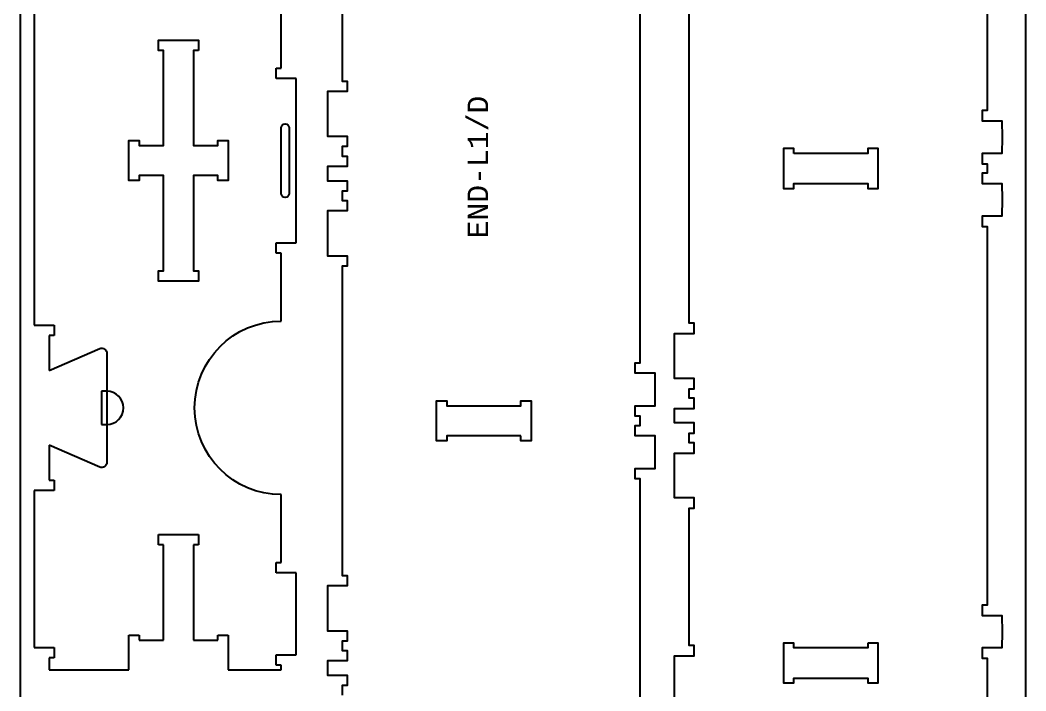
# Model space of a CAD drawing. Header units: millimetres. Extents: x -30 to 12678, y 0 to 23683.
# Drawn here: x 713 to 1933, y 1872 to 2686 of the extents above; entities that cross this region are included whole.
import ezdxf

# ---------------------------------------------------------------- set-up
doc = ezdxf.new("R2010")
doc.units = ezdxf.units.MM
for name, color, linetype, true_color in [('0_SHEET_SPRUCEPLY_2440X122', 1, 'Continuous', 0xff0000), ('1_ANYTOOL_1MMDEEP_LABELS_S', 2, 'Continuous', 0xffff00), ('3_ANYTOOL_CUTTHROUGH_INSID', 4, 'Continuous', 0x00ffff), ('4_ANYTOOL_CUTTHROUGH_OUTSI', 5, 'Continuous', 0x0000ff), ('5_ANYTOOL_HALF_MILL_9MM_IN', 3, 'Continuous', 0x00ff00)]:
    doc.layers.add(name, color=color, linetype=linetype, true_color=true_color)
doc.styles.add('MONOTXT_REGULAR', font='')
doc.styles.get('MONOTXT_REGULAR').set_extended_font_data('Monotxt')

msp = doc.modelspace()

# ---------------------------------------------------------------- linework, layer by layer
at = {"layer": '0_SHEET_SPRUCEPLY_2440X122'}
msp.add_lwpolyline([(712.9, 1290.9), (1932.9, 1290.9), (1932.9, 3730.9), (712.9, 3730.9)], close=True, dxfattribs=at)
at = {"layer": '3_ANYTOOL_CUTTHROUGH_INSID'}
for p, q in [((1029.6, 2475.4), (1029.6, 2555.4)), ((1039.1, 2555.4), (1039.1, 2475.4))]:
    msp.add_line(p, q, dxfattribs=at)
for points in [[(929.1, 2649.2), (923.1, 2649.2), (923.1, 2533.7), (952.6, 2533.7), (952.6, 2539.7), (965.1, 2539.7), (965.1, 2491.2), (952.6, 2491.2), (952.6, 2497.2), (923.1, 2497.2), (923.1, 2381.7), (929.1, 2381.7), (929.1, 2369.2), (880.6, 2369.2), (880.6, 2381.7), (886.6, 2381.7), (886.6, 2497.2), (857.1, 2497.2), (857.1, 2491.2), (844.6, 2491.2), (844.6, 2539.7), (857.1, 2539.7), (857.1, 2533.7), (886.6, 2533.7), (886.6, 2649.2), (880.6, 2649.2), (880.6, 2661.7), (929.1, 2661.7)], [(1651.5, 2524.1), (1651.5, 2530.1), (1639, 2530.1), (1639, 2481.6), (1651.5, 2481.6), (1651.5, 2487.6), (1741, 2487.6), (1741, 2481.6), (1753.5, 2481.6), (1753.5, 2530.1), (1741, 2530.1), (1741, 2524.1)], [(1320.1, 2181.5), (1230.6, 2181.5), (1230.6, 2175.5), (1218.1, 2175.5), (1218.1, 2224), (1230.6, 2224), (1230.6, 2218), (1320.1, 2218), (1320.1, 2224), (1332.6, 2224), (1332.6, 2175.5), (1320.1, 2175.5)], [(1741, 1930.1), (1741, 1924.1), (1651.5, 1924.1), (1651.5, 1930.1), (1639, 1930.1), (1639, 1881.6), (1651.5, 1881.6), (1651.5, 1887.6), (1741, 1887.6), (1741, 1881.6), (1753.5, 1881.6), (1753.5, 1930.1)]]:
    msp.add_lwpolyline(points, close=True, dxfattribs=at)
at = {"layer": '3_ANYTOOL_CUTTHROUGH_INSID', "extrusion": (0, 0, -1)}
for centre, start, end in [((-1034.4, 2555.4), 0, 180), ((-1034.4, 2475.4), 180, 360)]:
    msp.add_arc(centre, 4.75, start, end, dxfattribs=at)
at = {"layer": '4_ANYTOOL_CUTTHROUGH_OUTSI'}
for p, q in [((730.1, 2715.2), (730.1, 2315.7)), ((1029.6, 2627.7), (1029.6, 2710.2)), ((1023.6, 2615.2), (1023.6, 2627.7)), ((1023.6, 2627.7), (1029.6, 2627.7)), ((1047.6, 2615.2), (1023.6, 2615.2)), ((1047.6, 2415.7), (1047.6, 2615.2)), ((1023.6, 2403.2), (1023.6, 2415.7)), ((1023.6, 2415.7), (1047.6, 2415.7)), ((1029.6, 2403.2), (1023.6, 2403.2)), ((1029.6, 2320.7), (1029.6, 2403.2)), ((730.1, 2315.7), (754.1, 2315.7)), ((754.1, 2315.7), (754.1, 2303.2)), ((754.1, 2303.2), (748.1, 2303.2)), ((748.1, 2303.2), (748.1, 2260.8)), ((748.1, 2260.8), (809.4, 2287.4)), ((818.1, 2281.6), (818.1, 2149.2)), ((809.4, 2143.5), (748.1, 2170.1)), ((748.1, 2170.1), (748.1, 2127.7)), ((748.1, 2127.7), (754.1, 2127.7)), ((754.1, 2127.7), (754.1, 2115.2)), ((754.1, 2115.2), (730.1, 2115.2)), ((730.1, 2115.2), (730.1, 1924.7)), ((1029.6, 2027.7), (1029.6, 2110.2)), ((880.6, 2049.2), (880.6, 2061.7)), ((880.6, 2061.7), (929.1, 2061.7)), ((929.1, 2061.7), (929.1, 2049.2)), ((886.6, 2049.2), (880.6, 2049.2)), ((886.6, 1933.7), (886.6, 2049.2)), ((929.1, 2049.2), (923.1, 2049.2)), ((923.1, 2049.2), (923.1, 1933.7)), ((1023.6, 2015.2), (1023.6, 2027.7)), ((1023.6, 2027.7), (1029.6, 2027.7)), ((1047.6, 2015.2), (1023.6, 2015.2)), ((1047.6, 1915.7), (1047.6, 2015.2)), ((844.6, 1897.7), (844.6, 1939.7)), ((844.6, 1939.7), (857.1, 1939.7)), ((857.1, 1939.7), (857.1, 1933.7)), ((857.1, 1933.7), (886.6, 1933.7)), ((923.1, 1933.7), (952.6, 1933.7)), ((952.6, 1933.7), (952.6, 1939.7)), ((952.6, 1939.7), (965.1, 1939.7)), ((965.1, 1939.7), (965.1, 1897.7)), ((730.1, 1924.7), (747.9, 1924.7)), ((747.9, 1924.7), (754.1, 1924.7)), ((754.1, 1924.7), (754.1, 1912.2)), ((1023.6, 1903.2), (1023.6, 1915.7)), ((1023.6, 1915.7), (1047.6, 1915.7)), ((754.1, 1912.2), (748.1, 1912.2)), ((748.1, 1912.2), (748.1, 1897.7)), ((748.1, 1897.7), (844.6, 1897.7)), ((965.1, 1897.7), (1029.6, 1897.7)), ((1029.6, 1903.2), (1023.6, 1903.2)), ((1029.6, 1897.7), (1029.6, 1903.2))]:
    msp.add_line(p, q, dxfattribs=at)
for points in [[(1886, 3035.6), (1886, 2576.1), (1880, 2576.1), (1880, 2563.6), (1903.9, 2563.6), (1904, 2543.3), (1903.9, 2524.1), (1886.2, 2524.1), (1879.9, 2524.1), (1879.9, 2511.6), (1886, 2511.6), (1886, 2500.1), (1879.9, 2500.1), (1879.9, 2487.6), (1886.2, 2487.6), (1903.9, 2487.6), (1904, 2468.5), (1903.9, 2448.1), (1880, 2448.1), (1880, 2435.6), (1886, 2435.6), (1886, 1976.1), (1880, 1976.1), (1880, 1963.6), (1903.9, 1963.6), (1904, 1943.3), (1903.9, 1924.1), (1886.2, 1924.1), (1879.9, 1924.1), (1879.9, 1911.6), (1886, 1911.6), (1886, 1803.1)], [(1103.6, 2987.5), (1103.6, 2612), (1109.6, 2612), (1109.6, 2599.5), (1085.6, 2599.5), (1085.6, 2545), (1109.6, 2545), (1109.6, 2532.5), (1103.6, 2532.5), (1103.6, 2521), (1109.6, 2521), (1109.6, 2508.5), (1085.6, 2508.5), (1085.6, 2491), (1109.6, 2491), (1109.6, 2478.5), (1103.6, 2478.5), (1103.6, 2467), (1109.6, 2467), (1109.6, 2454.5), (1085.6, 2454.5), (1085.6, 2400), (1103.3, 2400), (1109.6, 2400), (1109.6, 2387.5), (1103.6, 2387.5), (1103.6, 2012), (1109.6, 2012), (1109.6, 1999.5), (1085.6, 1999.5), (1085.6, 1945), (1109.6, 1945), (1109.6, 1932.5), (1103.6, 1932.5), (1103.6, 1921), (1109.6, 1921), (1109.6, 1908.5), (1085.6, 1908.5), (1085.6, 1891), (1109.6, 1891), (1109.6, 1878.5), (1103.6, 1878.5), (1103.6, 1867)], [(1465.1, 1670), (1465.1, 2129.5), (1459.1, 2129.5), (1459.1, 2142), (1483, 2142), (1483.1, 2162.4), (1483, 2181.5), (1465.3, 2181.5), (1459, 2181.5), (1459, 2194), (1465.1, 2194), (1465.1, 2205.5), (1459, 2205.5), (1459, 2218), (1465.3, 2218), (1483, 2218), (1483.1, 2237.1), (1483, 2257.5), (1459.1, 2257.5), (1459.1, 2270), (1465.1, 2270), (1465.1, 2729.5)], [(1506.5, 1803.1), (1506.5, 1914.6), (1530.5, 1914.6), (1530.5, 1927.1), (1524.5, 1927.1), (1524.5, 2093.6), (1530.5, 2093.6), (1530.5, 2106.1), (1506.5, 2106.1), (1506.5, 2160.6), (1530.5, 2160.6), (1530.5, 2173.1), (1524.5, 2173.1), (1524.5, 2184.6), (1530.5, 2184.6), (1530.5, 2197.1), (1506.5, 2197.1), (1506.5, 2214.6), (1530.5, 2214.6), (1530.5, 2227.1), (1524.5, 2227.1), (1524.5, 2238.6), (1530.5, 2238.6), (1530.5, 2251.1), (1506.5, 2251.1), (1506.5, 2305.6), (1530.5, 2305.6), (1530.5, 2318.1), (1524.5, 2318.1), (1524.5, 2693.6)]]:
    msp.add_lwpolyline(points, dxfattribs=at)
at = {"layer": '4_ANYTOOL_CUTTHROUGH_OUTSI', "extrusion": (0, 0, -1)}
for centre, radius, start, end in [((-1029.9, 2215.4), 105.3, 270.1361, 89.8639), ((-811.9, 2281.6), 6.25, 66.5709, 180), ((-811.9, 2149.2), 6.25, 180, 293.4291)]:
    msp.add_arc(centre, radius, start, end, dxfattribs=at)
at = {"layer": '5_ANYTOOL_HALF_MILL_9MM_IN'}
for p, q in [((817.9, 2235.7), (811.6, 2235.7)), ((811.6, 2235.7), (811.6, 2195.2)), ((811.6, 2195.2), (817.9, 2195.2))]:
    msp.add_line(p, q, dxfattribs=at)
msp.add_arc((817.9, 2215.4), 20.2, 270, 90, dxfattribs=at)

# ---------------------------------------------------------------- texts
at = {"layer": '1_ANYTOOL_1MMDEEP_LABELS_S', "insert": (1268.3, 2507.6), "char_height": 25, "width": 357.88, "attachment_point": 5, "rotation": 90, "style": 'MONOTXT_REGULAR'}
msp.add_mtext('END-L1/D', dxfattribs=at)

doc.saveas('drawing.dxf')
